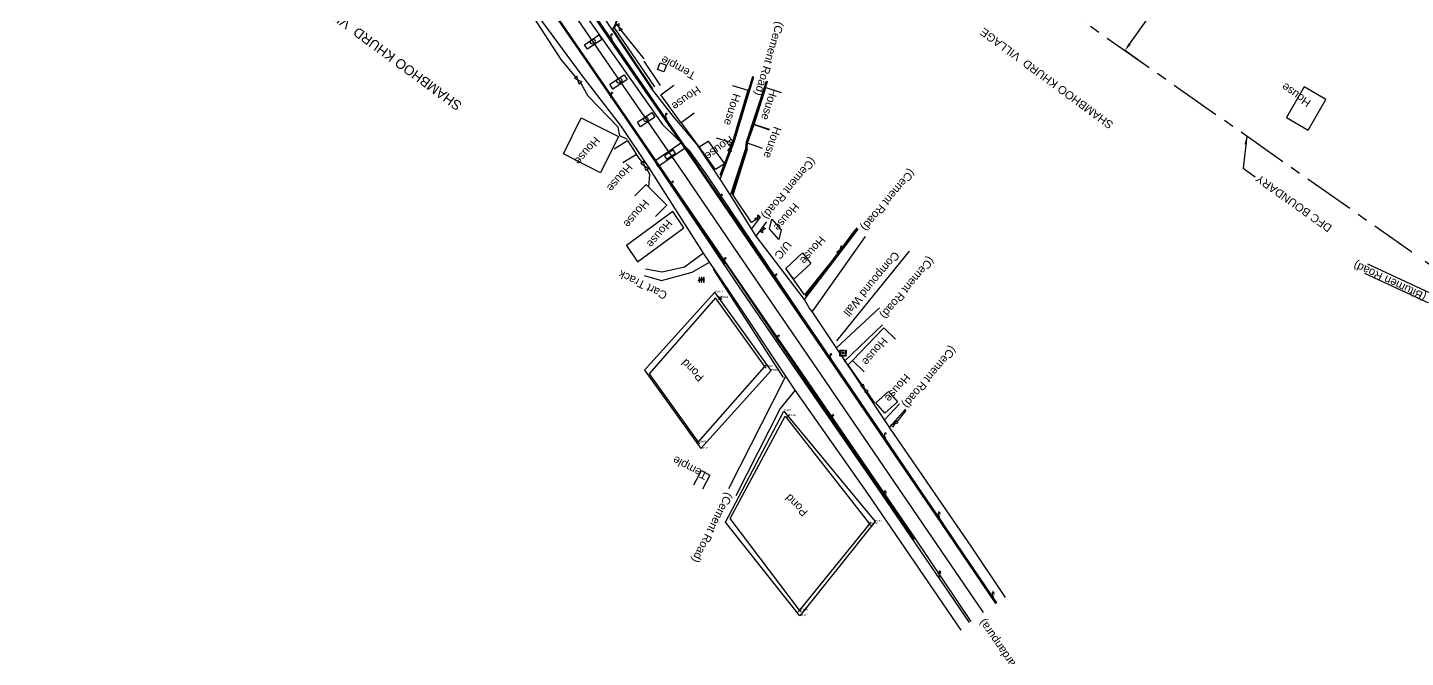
# Model space of a CAD drawing. Header units: metres. Extents: x 646303 to 662875, y 3366650 to 3378730.
# Drawn here: x 661105.9 to 661534.2, y 3367398.9 to 3367594.7 of the extents above; entities that cross this region are included whole.
import ezdxf
from ezdxf.enums import TextEntityAlignment as Align

# ---------------------------------------------------------------- set-up
doc = ezdxf.new("R2010")
doc.units = ezdxf.units.M
doc.header["$MEASUREMENT"] = 0
doc.header["$PDMODE"] = 3
doc.header["$PDSIZE"] = 0.5
doc.linetypes.add('CENTER', pattern=[50.8, 31.75, -6.35, 6.35, -6.35])
doc.linetypes.add('PHANTOM', pattern=[2.5, 1.25, -0.25, 0.25, -0.25, 0.25, -0.25])
doc.layers.add('BOUNDARY DIMENTION', color=10, linetype='Continuous', lineweight=0)
for name, color, linetype in [('BRIDGE_PARAPET', 7, 'Continuous'), ('CART_TRACK', 34, 'Continuous'), ('COMPOUND_WALL', 251, 'Continuous'), ('DFCC Boundary', 6, 'CENTER'), ('DRAIN_BOTTOM', 5, 'Continuous'), ('DRAIN_TOP', 5, 'Continuous'), ('Gate', 251, 'Continuous'), ('GRILL', 251, 'Continuous'), ('LAMP_POST', 7, 'Continuous'), ('Manhole', 251, 'Continuous'), ('PIER_OR_ABUTMENT', 7, 'Continuous'), ('POND_BOTTOM', 5, 'Continuous'), ('POND_TOP', 5, 'Continuous'), ('RELIGIOUS_PLACE', 251, 'Continuous'), ('RESIDENTIAL_BL_PUC', 251, 'Continuous'), ('RESIDENTIAL_BL_SEMI', 251, 'Continuous'), ('SIGN_BOARD', 251, 'Continuous'), ('SUB_ROAD_CENTRE', 34, 'Continuous'), ('SUB_ROAD_EDGE', 34, 'Continuous'), ('TOPO_GATE', 251, 'Continuous'), ('TOPO_TEXT', 251, 'Continuous'), ('TRANSFORMER', 251, 'Continuous'), ('Village Name', 7, 'Continuous')]:
    doc.layers.add(name, color=color, linetype=linetype)
doc.styles.add('ROMANS', font='romans.shx')
doc.styles.get("Standard").update_dxf_attribs({"font": 'arial.ttf'})
doc.styles.add('Vill txt', font='arial.ttf', dxfattribs={"height": 3})
doc.dimstyles.new('DIM', dxfattribs={"dimtxt": 2.5, "dimasz": 2.5, "dimexe": 0.18, "dimexo": 0.0625, "dimgap": 0.09, "dimtad": 0, "dimtih": 1, "dimtoh": 1, "dimdec": 3, "dimzin": 0, "dimdsep": 46, "dimtxsty": 'Standard', "dimcen": 0.09, "dimadec": 0, "dimazin": 0, "dimtfac": 1, "dimtdec": 3, "dimtofl": 0, "dimtmove": 0, "dimatfit": 3, "dimfxl": 1, "dimtolj": 1, "dimtzin": 0, "dimarcsym": 0})
doc.dimstyles.new('ISO-25', dxfattribs={"dimtxt": 2.5, "dimasz": 2.5, "dimexe": 1.25, "dimexo": 0.625, "dimtad": 1, "dimtxsty": 'Standard', "dimcen": 2.5, "dimadec": 0, "dimazin": 0, "dimtfac": 1, "dimtmove": 0, "dimatfit": 3, "dimfxl": 1, "dimarcsym": 0})

# ---------------------------------------------------------------- blocks, each defined once
blk = doc.blocks.new('GT')
at = {"layer": 'Gate'}
for p, q in [((-0.5, -0.5), (-0.5, 0.5)), ((-0.5, 0.5), (0.5, -0.5)), ((0.5, 0.5), (0.5, -0.5))]:
    blk.add_line(p, q, dxfattribs=at)
blk.add_lwpolyline([(0.5, 0.5), (-0.5, -0.5)], dxfattribs=at)
blk = doc.blocks.new('LP')
for points in [[(0, 0), (0, 1.5)], [(0.25, 1.35), (0.44, 1.35)]]:
    blk.add_lwpolyline(points)
for centre, radius, start, end in [((0.07, 0.99), 0.519, 57.6425, 97.3165), ((0.34, 1.33), 0.094, 11.7012, 168.0476)]:
    blk.add_arc(centre, radius, start, end)
at = {"extrusion": (0, 0, -1)}
blk.add_ellipse((0, 0.01), major_axis=(0.308, 0), ratio=0.400495, dxfattribs=at)
blk.add_ellipse((0.35, 1.36), major_axis=(0.0017, 0.0438), ratio=0.461056, start_param=1.74022, end_param=4.575836)
blk = doc.blocks.new('MHS')
at = {"layer": 'Manhole', "linetype": 'PHANTOM'}
for points in [[(-0.92, 0.95), (0.96, 0.95), (0.96, -0.87), (-0.92, -0.87)], [(-0.72, 0.75), (0.76, 0.75), (0.76, -0.67), (-0.72, -0.67)]]:
    blk.add_lwpolyline(points, close=True, dxfattribs=at)
at = {"layer": 'Manhole', "linetype": 'PHANTOM', "style": 'ROMANS', "width": 0.9}
blk.add_text('MH', height=0.55, dxfattribs=at).set_placement((0.03, -0.22), align=Align.CENTER)
blk = doc.blocks.new('TRF')
blk.add_hatch(color=256).paths.add_polyline_path([(0.22, -0.04), (0.38, 0.42), (-0.98, -0.29), (0.02, 0.04), (-0.18, -0.39), (0.98, 0.09)])
for p, q in [((-0.69, 0.72), (-0.69, -0.72)), ((-0.52, 0.72), (-0.69, 0.72)), ((-0.52, -0.72), (-0.52, 0.72)), ((0, 0.72), (0, -0.72)), ((0.17, 0.72), (0, 0.72)), ((0.17, -0.72), (0.17, 0.72)), ((0.7, 0.72), (0.7, -0.72)), ((0.87, 0.72), (0.7, 0.72)), ((0.87, -0.72), (0.87, 0.72)), ((-0.69, -0.72), (-0.52, -0.72)), ((0, -0.72), (0.17, -0.72)), ((0.7, -0.72), (0.87, -0.72))]:
    blk.add_line(p, q)
blk.add_lwpolyline([(0.22, -0.04), (0.38, 0.42), (-0.98, -0.29), (0.02, 0.04), (-0.18, -0.39), (0.98, 0.09)], close=True)
blk = doc.blocks.new('TSB')
at = {"const_width": 0.132}
blk.add_lwpolyline([(-0.51, 0.84), (0.54, 0.84), (0, 1.85)], close=True, dxfattribs=at)
at = {"const_width": 0.142}
blk.add_lwpolyline([(0, 0.84), (0, 0)], dxfattribs=at)
blk = doc.blocks.new('*D1461')
at = {"layer": 'BOUNDARY DIMENTION', "color": 0, "lineweight": -2, "transparency": 16777216}
for p, q in [((662244.85, 3367095.44), (662244.16, 3367095.87)), ((662242.98, 3367093.66), (662239.54, 3367088.19)), ((662233.82, 3367079.1), (662238.08, 3367085.88)), ((662233.03, 3367076.64), (662232.33, 3367077.07))]:
    blk.add_line(p, q, dxfattribs=at)
at = {"layer": 'BOUNDARY DIMENTION', "color": 0, "transparency": 16777216}
for points in [[(662242.62, 3367093.88), (662243.33, 3367093.44), (662244.31, 3367095.78)], [(662233.46, 3367079.32), (662234.17, 3367078.87), (662232.49, 3367076.98)]]:
    blk.add_solid(points, dxfattribs=at)
at = {"layer": 'Defpoints', "color": 0, "linetype": 'Continuous', "ltscale": 0.5, "transparency": 16777216}
for p in [(647418.1, 3377902.15), (647420.31, 3377900.52), (647398.68, 3377871.33)]:
    blk.add_point(p, dxfattribs=at)
at = {"layer": 'Defpoints', "color": 0, "transparency": 16777216}
for p in [(662244.31, 3367095.78), (662244.9, 3367095.41), (662233.08, 3367076.61)]:
    blk.add_point(p, dxfattribs=at)
at = {"layer": 'DFCC Boundary', "color": 0, "linetype": 'Continuous', "lineweight": -2, "ltscale": 0.5, "transparency": 16777216}
for p, q in [((647416.61, 3377900.14), (647413.17, 3377895.5)), ((647420.26, 3377900.55), (647417.96, 3377902.26)), ((647397.96, 3377874.97), (647411.54, 3377893.3)), ((647398.63, 3377871.36), (647396.32, 3377873.07))]:
    blk.add_line(p, q, dxfattribs=at)
at = {"layer": 'DFCC Boundary', "color": 0, "linetype": 'Continuous', "ltscale": 0.5, "transparency": 16777216}
for points in [[(647416.28, 3377900.39), (647416.95, 3377899.9), (647418.1, 3377902.15)], [(647397.62, 3377875.22), (647398.29, 3377874.72), (647396.47, 3377872.96)]]:
    blk.add_solid(points, dxfattribs=at)
at = {"layer": 'BOUNDARY DIMENTION', "color": 0, "transparency": 16777216, "insert": (662238.81, 3367087.03), "char_height": 2.5, "attachment_point": 5, "rotation": 145}
blk.add_mtext('\\A1;22.208 m', dxfattribs=at)
at = {"layer": 'DFCC Boundary', "color": 0, "linetype": 'Continuous', "ltscale": 0.5, "transparency": 16777216, "insert": (647412.36, 3377894.4), "char_height": 2.5, "attachment_point": 5, "rotation": 145}
blk.add_mtext('\\A1;36.332 m', dxfattribs=at)
blk = doc.blocks.new('*D1462')
at = {"layer": 'BOUNDARY DIMENTION', "color": 0, "lineweight": -2, "transparency": 16777216}
for p, q in [((662549.11, 3366886.35), (662541.43, 3366875.79)), ((662551.8, 3366887.49), (662550.44, 3366888.48)), ((662534.84, 3366866.73), (662539.82, 3366873.58)), ((662534.58, 3366863.83), (662533.22, 3366864.82))]:
    blk.add_line(p, q, dxfattribs=at)
at = {"layer": 'BOUNDARY DIMENTION', "color": 0, "transparency": 16777216}
for points in [[(662548.78, 3366886.6), (662549.45, 3366886.11), (662550.58, 3366888.38)], [(662534.5, 3366866.98), (662535.18, 3366866.49), (662533.37, 3366864.71)]]:
    blk.add_solid(points, dxfattribs=at)
at = {"layer": 'Defpoints', "color": 0, "linetype": 'Continuous', "ltscale": 0.5, "transparency": 16777216}
for p in [(647247.45, 3378028.49), (647249.19, 3378027.21), (647225.93, 3377999.21)]:
    blk.add_point(p, dxfattribs=at)
at = {"layer": 'Defpoints', "color": 0, "transparency": 16777216}
for p in [(662551.85, 3366887.45), (662533.37, 3366864.71), (662534.63, 3366863.79)]:
    blk.add_point(p, dxfattribs=at)
at = {"layer": 'DFCC Boundary', "color": 0, "linetype": 'Continuous', "lineweight": -2, "ltscale": 0.5, "transparency": 16777216}
for p, q in [((647247.5, 3378028.45), (647249.34, 3378027.1)), ((647247.71, 3378025.19), (647242.02, 3378017.45)), ((647229.16, 3377999.94), (647240.4, 3378015.24)), ((647225.98, 3377999.17), (647227.82, 3377997.82))]:
    blk.add_line(p, q, dxfattribs=at)
at = {"layer": 'DFCC Boundary', "color": 0, "linetype": 'Continuous', "ltscale": 0.5, "transparency": 16777216}
for points in [[(647247.37, 3378025.44), (647248.05, 3378024.94), (647249.19, 3378027.21)], [(647228.82, 3378000.19), (647229.49, 3377999.7), (647227.68, 3377997.93)]]:
    blk.add_solid(points, dxfattribs=at)
at = {"layer": 'BOUNDARY DIMENTION', "color": 0, "transparency": 16777216, "insert": (662540.62, 3366874.68), "char_height": 2.5, "attachment_point": 5, "rotation": 145}
blk.add_mtext('\\A1;29.264 m', dxfattribs=at)
at = {"layer": 'DFCC Boundary', "color": 0, "linetype": 'Continuous', "ltscale": 0.5, "transparency": 16777216, "insert": (647241.21, 3378016.35), "char_height": 2.5, "attachment_point": 5, "rotation": 145}
blk.add_mtext('\\A1;36.332 m', dxfattribs=at)
blk = doc.blocks.new('*D1463')
at = {"layer": 'BOUNDARY DIMENTION', "color": 0, "lineweight": -2, "transparency": 16777216}
for p, q in [((662172.2, 3367138.17), (662169.01, 3367133.1)), ((662172.51, 3367140.93), (662173.68, 3367140.19)), ((662164.89, 3367126.55), (662167.55, 3367130.78)), ((662162.55, 3367125.07), (662163.71, 3367124.34))]:
    blk.add_line(p, q, dxfattribs=at)
at = {"layer": 'BOUNDARY DIMENTION', "color": 0, "transparency": 16777216}
for points in [[(662171.85, 3367138.39), (662172.55, 3367137.95), (662173.53, 3367140.29)], [(662164.54, 3367126.77), (662165.24, 3367126.33), (662163.56, 3367124.44)]]:
    blk.add_solid(points, dxfattribs=at)
at = {"layer": 'Defpoints', "color": 0, "linetype": 'Continuous', "ltscale": 0.5, "transparency": 16777216}
for p in [(647211.24, 3378055.28), (647211.52, 3378055.08), (647189.88, 3378025.9)]:
    blk.add_point(p, dxfattribs=at)
at = {"layer": 'Defpoints', "color": 0, "transparency": 16777216}
for p in [(662172.46, 3367140.96), (662173.53, 3367140.29), (662162.49, 3367125.11)]:
    blk.add_point(p, dxfattribs=at)
at = {"layer": 'DFCC Boundary', "color": 0, "linetype": 'Continuous', "lineweight": -2, "ltscale": 0.5, "transparency": 16777216}
for p, q in [((647209.75, 3378053.28), (647208.18, 3378051.16)), ((647211.47, 3378055.12), (647211.1, 3378055.39)), ((647191.09, 3378028.11), (647206.55, 3378048.96)), ((647189.83, 3378025.93), (647189.46, 3378026.21))]:
    blk.add_line(p, q, dxfattribs=at)
at = {"layer": 'DFCC Boundary', "color": 0, "linetype": 'Continuous', "ltscale": 0.5, "transparency": 16777216}
for points in [[(647209.42, 3378053.52), (647210.09, 3378053.03), (647211.24, 3378055.28)], [(647190.76, 3378028.36), (647191.43, 3378027.86), (647189.6, 3378026.1)]]:
    blk.add_solid(points, dxfattribs=at)
at = {"layer": 'BOUNDARY DIMENTION', "color": 0, "transparency": 16777216, "insert": (662168.28, 3367131.94), "char_height": 2.5, "attachment_point": 5, "rotation": 145}
blk.add_mtext('\\A1;18.726 m', dxfattribs=at)
at = {"layer": 'DFCC Boundary', "color": 0, "linetype": 'Continuous', "ltscale": 0.5, "transparency": 16777216, "insert": (647207.37, 3378050.06), "char_height": 2.5, "attachment_point": 5, "rotation": 145}
blk.add_mtext('\\A1;36.332 m', dxfattribs=at)
blk = doc.blocks.new('*D1511')
at = {"layer": 'BOUNDARY DIMENTION', "color": 0, "lineweight": -2, "transparency": 16777216}
for p, q in [((661476.74, 3367617.12), (661470.76, 3367621.36)), ((661469.46, 3367619.22), (661460.59, 3367606.71)), ((661448.41, 3367589.56), (661459.01, 3367604.48)), ((661452.8, 3367583.38), (661446.82, 3367587.62))]:
    blk.add_line(p, q, dxfattribs=at)
at = {"layer": 'BOUNDARY DIMENTION', "color": 0, "transparency": 16777216}
for points in [[(661469.12, 3367619.46), (661469.8, 3367618.98), (661470.91, 3367621.26)], [(661448.08, 3367589.8), (661448.75, 3367589.32), (661446.97, 3367587.52)]]:
    blk.add_solid(points, dxfattribs=at)
at = {"layer": 'Defpoints', "color": 0, "transparency": 16777216}
for p in [(661470.91, 3367621.26), (661476.79, 3367617.08), (661452.85, 3367583.35)]:
    blk.add_point(p, dxfattribs=at)
at = {"layer": 'BOUNDARY DIMENTION', "color": 0, "transparency": 16777216, "insert": (661459.8, 3367605.59), "char_height": 2.5, "attachment_point": 5, "rotation": 145}
blk.add_mtext('\\A1;41.371 m', dxfattribs=at)

msp = doc.modelspace()

# ---------------------------------------------------------------- linework, layer by layer
at = {"layer": 'BRIDGE_PARAPET', "linetype": 'Continuous'}
for points in [[(661339.861, 3367860.564, 281.34), (661324.108, 3367837.765, 281.858), (661303.929, 3367808.824, 281.91), (661296.109, 3367797.41, 281.935), (661266.985, 3367755.747, 281.951), (661255.8565, 3367738.9405, 281.547), (661248.7465, 3367726.8715, 281.093), (661243.8168, 3367716.608, 280.685), (661240.1338, 3367704.873, 280.21), (661237.9108, 3367690.825, 279.62), (661238.2068, 3367680.176, 279.257), (661239.0428, 3367675.175, 279.122), (661241.6438, 3367666.026, 278.836), (661247.2762, 3367652.4159, 278.4116), (661252.1499, 3367643.2257, 278.0291), (661262.7949, 3367626.5368, 277.364), (661314.433, 3367551.392, 274.247), (661330.948, 3367527.324, 273.413), (661356.6081, 3367489.5921, 271.993), (661390.365, 3367440.158, 270.289), (661406.95, 3367415.797, 269.378), (661407.0561, 3367415.8794, 269.392)], [(661407.0561, 3367415.8794, 269.392), (661390.548, 3367440.318, 270.275), (661356.754, 3367489.706, 271.996), (661331.0691, 3367527.4522, 273.416), (661314.5541, 3367551.5202, 274.25), (661262.916, 3367626.665, 277.367), (661252.297, 3367643.307, 278.03), (661247.425, 3367652.48, 278.412), (661241.79, 3367666.069, 278.836), (661239.189, 3367675.218, 279.122), (661238.353, 3367680.219, 279.257), (661238.057, 3367690.868, 279.62), (661240.28, 3367704.916, 280.21), (661243.963, 3367716.651, 280.685), (661248.874, 3367726.78, 281.09), (661255.984, 3367738.849, 281.544), (661267.158, 3367755.549, 281.779), (661296.416, 3367797.228, 281.935), (661304.188, 3367808.671, 281.872), (661324.349, 3367837.714, 281.75), (661340.164, 3367860.44, 281.346)], [(661254.542, 3367621.073, 277.414), (661285.184, 3367576.397, 275.581), (661306.197, 3367545.639, 274.315), (661322.612, 3367521.786, 273.446), (661348.434, 3367483.653, 272.062), (661381.363, 3367435.704, 270.364), (661381.546, 3367435.864, 270.35), (661348.628, 3367483.818, 272.065), (661322.7331, 3367521.9142, 273.449), (661306.3181, 3367545.7672, 274.318), (661285.3051, 3367576.5252, 275.584), (661254.6631, 3367621.2012, 277.417)]]:
    msp.add_polyline3d(points, dxfattribs=at)
at = {"layer": 'CART_TRACK', "linetype": 'Continuous'}
for points in [[(661315.956, 3367524.543, 267.662), (661310.055, 3367520.264, 267.498), (661303.113, 3367518.658, 267.16), (661297.947, 3367519.606, 267.105)], [(661297.56, 3367517.583, 266.988), (661302.999, 3367516.106, 267.044), (661312.498, 3367518.621, 267.475), (661317.891, 3367521.766, 267.658)]]:
    msp.add_polyline3d(points, dxfattribs=at)
at = {"layer": 'COMPOUND_WALL', "linetype": 'Continuous'}
for points in [[(661276.29, 3367579.226, 268.051), (661271.793, 3367584.723, 267.817), (661258.013, 3367606.107, 268.397), (661252.582, 3367613.339, 268.072)], [(661290.323, 3367593.885, 269.32), (661297.497, 3367584.984, 269.393)], [(661297.417, 3367584.258, 269.386), (661302.55, 3367576.708, 269.103)], [(661292.406, 3367559.91, 267.947), (661289.998, 3367561.004, 268.008), (661289.464, 3367563.717, 268.3), (661280.159, 3367573.329, 268.846), (661278.088, 3367577.114, 267.996), (661277.791, 3367577.463, 268.077)], [(661314.641, 3367557.626, 269.338), (661309.137, 3367565.026, 269.144)], [(661324.852, 3367558.903, 269.261), (661324.532, 3367558.489, 268.701)], [(661332.397, 3367535.051, 267.771), (661330.951, 3367534.076, 269.247), (661325.188, 3367542.63, 269.426), (661325.794, 3367544.649, 269.387), (661329.666, 3367556.942, 269.035)], [(661296.923, 3367552.856, 269.23), (661295.204, 3367555.275, 269.484)], [(661322.497, 3367552.371, 268.883), (661324.068, 3367556.316, 268.673)], [(661298.992, 3367545.092, 269.206), (661299.335, 3367548.972, 269.323), (661298.492, 3367550.519, 269.25)], [(661362.978, 3367531.642, 269.281), (661359.237, 3367526.551, 269.171)], [(661357.808, 3367524.566, 269.196), (661347.405, 3367511.612, 269.188), (661341.588, 3367519.768, 269.397)], [(661379.889, 3367525.208, 268.696), (661357.353, 3367497.336, 268.606)], [(661340.819, 3367485.983, 267.836), (661319.1347, 3367519.5491, 267.816)], [(661365.356, 3367483.605, 269.201), (661360.998, 3367489.884, 269.263), (661362.316, 3367491.21, 269.687)], [(661369.283, 3367477.922, 269.162), (661366.826, 3367481.46, 269.192)], [(661376.119, 3367472.105, 267.714), (661379.028, 3367475.647, 267.362)]]:
    msp.add_polyline3d(points, dxfattribs=at)
at = {"layer": 'DFCC Boundary', "ltscale": 0.5, "flags": 128}
msp.add_lwpolyline([(662565.6431, 3366842.0459), (662548.217, 3366854.2838), (662532.9064, 3366864.9999), (662517.5595, 3366875.7415), (662503.9915, 3366885.2805), (662490.4749, 3366894.7833), (662474.3945, 3366906.0736), (662458.24, 3366917.4159), (662441.4584, 3366929.1606), (662424.5366, 3366941.0035), (662407.7649, 3366952.7786), (662401.9048, 3366956.8928), (662320.9687, 3367015.5234), (662173.0911, 3367118.297), (662018.0169, 3367217.942), (662022.9408, 3367225.2355), (661945.6773, 3367280.5926), (661744.5178, 3367412.7853), (661728.4159, 3367389.8783), (661409.5023, 3367613.7762), (661431.3001, 3367645.1669), (661427.7408, 3367647.6718), (661418.8583, 3367653.9104), (661409.9095, 3367660.1956), (661395.2505, 3367670.5394), (661384.8196, 3367677.9127), (661375.1078, 3367684.7268), (661367.5374, 3367690.0517), (661358.0886, 3367696.6907), (661348.6239, 3367703.3322), (661344.5162, 3367706.2202), (661344.9668, 3367706.8618), (661335.3627, 3367713.6144), (661327.3851, 3367719.2077), (661318.2791, 3367725.5812), (661309.8813, 3367731.4842), (661284.4315, 3367749.4044), (661267.3402, 3367761.4491), (661243.4783, 3367778.4888), (661216.7453, 3367741.0546), (661213.241, 3367743.5572), (661195.5836, 3367756.6071), (661177.9702, 3367769.626), (661156.4467, 3367785.8356), (661148.0607, 3367792.1995), (661133.6905, 3367803.0041), (661119.5191, 3367813.6733), (661105.6946, 3367823.9215), (661093.9054, 3367832.6241), (661077.5228, 3367844.5054), (661061.2799, 3367856.285), (661045.32, 3367867.5775), (661029.0726, 3367879.0734), (661013.2584, 3367890.1762), (660997.2782, 3367901.3956), (660980.9788, 3367912.8451), (660964.6327, 3367924.3276), (660947.3461, 3367936.4864), (660930.1333, 3367948.5934), (660912.5707, 3367960.9093), (660894.9306, 3367973.2796), (660877.6422, 3367985.4277), (660860.2634, 3367997.6393), (660842.9781, 3368009.8166), (660825.4983, 3368022.131), (660811.339, 3368032.2028), (660797.4119, 3368042.1094), (660782.5128, 3368052.5993), (660767.4808, 3368063.1827), (660751.0012, 3368074.7254), (660734.3125, 3368086.4147), (660719.3275, 3368096.9585), (660704.3795, 3368107.4761), (660688.7093, 3368118.477), (660672.9397, 3368129.5475), (660655.797, 3368141.5941), (660638.5652, 3368153.7032), (660622.8618, 3368164.7374), (660607.1396, 3368175.7847), (660591.9852, 3368186.3839), (660576.7315, 3368197.0526), (660560.3095, 3368208.6108), (660544.116, 3368220.0082), (660528.3397, 3368231.0748), (660512.5414, 3368242.1568), (660497.4509, 3368252.7533), (660482.4222, 3368263.3065), (660466.968, 3368274.1704), (660451.6169, 3368284.9618), (660435.5277, 3368296.2674), (660419.4587, 3368307.5588), (660403.2343, 3368318.9753), (660387.0692, 3368330.3501), (660371.9016, 3368340.9863), (660362.0092, 3368347.9233), (660341.7308, 3368362.192), (660326.8725, 3368372.6492), (660312.0627, 3368383.0453), (660297.0115, 3368393.6109), (660281.2321, 3368404.7091), (660265.4328, 3368415.8212), (660253.8818, 3368423.9326), (660242.0763, 3368432.2231), (660226.6332, 3368443.1155), (660211.0272, 3368454.1226), (660195.2302, 3368465.2236), (660179.3654, 3368476.3723), (660162.5154, 3368488.1794), (660145.4635, 3368500.1281), (660129.3603, 3368511.4565), (660113.1961, 3368522.8278), (660097.2382, 3368534.0507), (660081.2523, 3368545.2932), (660064.458, 3368557.1251), (660047.7677, 3368568.8837), (660032.4691, 3368579.6352), (660017.2758, 3368590.3126), (660000.1632, 3368602.3052), (659983.0731, 3368614.282), (659967.2319, 3368625.4031), (659951.3427, 3368636.5582), (659932.0647, 3368650.1756), (659913.1258, 3368663.5536), (659898.2493, 3368674.0163), (659881.7667, 3368685.6055), (659866.0047, 3368696.7435), (659850.3373, 3368707.8146), (659834.6333, 3368718.8575), (659818.6461, 3368730.0995), (659804.3398, 3368740.181), (659789.9481, 3368750.3227), (659772.9194, 3368762.3136), (659755.8766, 3368774.3145), (659741.0752, 3368784.7603), (659726.3396, 3368795.1596), (659712.011, 3368805.2432), (659697.6029, 3368815.3827), (659684.3535, 3368824.7302), (659671.1528, 3368834.0432), (659654.2885, 3368845.8933), (659636.8714, 3368858.1319), (659622.1467, 3368868.7872), (659608.2832, 3368878.8192), (659592.7424, 3368889.7844), (659576.9096, 3368900.9551), (659562.5868, 3368911.0537), (659553.5917, 3368917.3959), (659534.7433, 3368930.6917), (659521.2685, 3368940.2021), (659508.0292, 3368949.5538), (659494.8098, 3368958.8914), (659481.3273, 3368968.4018), (659467.9498, 3368977.8382), (659454.4923, 3368987.2582), (659440.7837, 3368996.854), (659425.5597, 3369007.614), (659410.0492, 3369018.5753), (659397.5675, 3369027.3641), (659384.5623, 3369036.5214), (659370.5054, 3369046.4276), (659356.4132, 3369056.3585), (659342.3201, 3369066.3092), (659331.8447, 3369073.7055), (659314.7098, 3369085.825), (659301.2296, 3369095.3614), (659287.1805, 3369105.2924), (659273.0852, 3369115.2561), (659259.8762, 3369124.5882), (659246.575, 3369133.9855), (659233.3676, 3369143.319), (659220.1207, 3369152.6803), (659206.3404, 3369162.3938), (659192.4106, 3369172.2127), (659178.3672, 3369182.1367), (659164.3785, 3369192.022), (659162.9385, 3369193.0388), (659183.6795, 3369222.4635), (659172.119, 3369230.6258), (659159.1298, 3369239.7969), (659148.6068, 3369247.2055), (659138.0069, 3369254.6684), (659119.1994, 3369267.9214), (659100.365, 3369281.1933), (659085.533, 3369291.6533), (659070.676, 3369302.1309), (659061.4534, 3369308.6334), (659052.1019, 3369315.2268), (659038.8969, 3369324.5617), (659025.7603, 3369333.8483), (659012.2746, 3369343.3047), (659000.2935, 3369351.7058), (658985.7542, 3369361.9126), (658972.701, 3369371.0824), (658959.9309, 3369380.1093), (658947.2513, 3369389.0721), (658932.3759, 3369399.5827), (658921.8345, 3369407.031), (658905.9406, 3369418.2511), (658894.3687, 3369426.4196), (658881.1048, 3369435.7663), (658867.8714, 3369445.0915), (658853.3089, 3369455.3761), (658838.9326, 3369465.5292), (658823.5657, 3369476.1988), (658807.8953, 3369487.0791), (658792.9935, 3369497.6726), (658789.1301, 3369500.4191), (658764.5252, 3369517.7675), (658750.6615, 3369527.5465), (658735.8772, 3369537.9899), (658721.0329, 3369548.4756), (658706.8044, 3369558.4963), (658692.4812, 3369568.5836), (658679.0099, 3369578.0951), (658665.5152, 3369587.6232), (658651.2818, 3369597.6569), (658636.9905, 3369607.7316), (658622.1701, 3369618.1873), (658607.4224, 3369628.5918), (658593.6263, 3369638.3112), (658579.8399, 3369648.0238), (658566.1309, 3369657.6871), (658552.3621, 3369667.3926), (658537.8692, 3369677.626), (658523.3279, 3369687.8934), (658509.6438, 3369697.5459), (658495.8531, 3369707.2734), (658481.9269, 3369717.1048), (658467.9459, 3369726.9748), (658454.4251, 3369736.5125), (658440.9599, 3369746.011), (658427.1565, 3369755.7285), (658413.3787, 3369765.428), (658398.646, 3369775.8103), (658383.9067, 3369786.1972), (658371.4552, 3369794.9743), (658359.0483, 3369803.72), (658345.546, 3369813.2195), (658332.0048, 3369822.7464), (658318.5168, 3369832.2514), (658305.0219, 3369841.7615), (658291.2617, 3369851.4373), (658277.4987, 3369861.115), (658264.1625, 3369870.4871), (658250.7424, 3369879.918), (658237.5823, 3369889.1736), (658224.3865, 3369898.4543), (658209.4318, 3369909.0033), (658194.5636, 3369919.4914), (658180.151, 3369929.6325), (658165.7287, 3369939.7804), (658156.9292, 3369945.9856), (658133.9487, 3369962.1448), (658109.9616, 3369979.0407), (658086.1386, 3369995.8212), (658069.4823, 3370007.553), (658052.6981, 3370019.3752), (658033.9581, 3370032.6043), (658015.0826, 3370045.9289), (657994.939, 3370060.1316), (657974.6985, 3370074.4026), (657960.2252, 3370084.5842), (657945.643, 3370094.8424), (657928.629, 3370106.7917), (657911.5911, 3370118.7415), (657890.9691, 3370133.2895), (657870.7134, 3370147.5792), (657850.3966, 3370161.8284), (657830.1146, 3370176.0529), (657812.1714, 3370188.7253), (657794.2418, 3370201.388), (657775.9501, 3370214.2546), (657757.6685, 3370227.1142), (657736.4935, 3370242.019), (657715.8063, 3370256.5806), (657697.09, 3370269.7238), (657676.8418, 3370283.9453), (657670.0518, 3370288.7482), (657661.5164, 3370294.7857), (657642.367, 3370308.2307), (657623.1765, 3370321.7045), (657605.0199, 3370334.4839), (657586.8248, 3370347.2905), (657568.2781, 3370360.3555), (657549.69, 3370373.4497), (657534.1551, 3370384.3835), (657518.595, 3370395.335), (657503.5822, 3370405.9238), (657488.6113, 3370416.483), (657477.4694, 3370424.3177), (657456.7199, 3370394.899), (657452.1854, 3370398.0875), (657436.4649, 3370409.1418), (657420.2829, 3370420.542), (657404.1975, 3370431.8742), (657387.5582, 3370443.5761), (657370.8643, 3370455.3165), (657356.3586, 3370465.5498), (657342.0257, 3370475.6612), (657334.1018, 3370481.2282), (657342.1648, 3370492.6732), (657327.3432, 3370503.0861), (657304.5869, 3370519.0736), (657286.4992, 3370531.7939), (657268.5013, 3370544.451), (657251.4778, 3370556.4153), (657234.5183, 3370568.3346), (657219.7856, 3370578.7204), (657205.1604, 3370589.0304), (657189.9505, 3370599.7163), (657174.7446, 3370610.3994), (657157.229, 3370622.7139), (657139.8436, 3370634.9368), (657122.2775, 3370647.282), (657104.8724, 3370659.514), (657088.6726, 3370670.9041), (657072.3463, 3370682.3832), (657052.4463, 3370696.3561), (657032.2468, 3370710.5392), (657017.2111, 3370721.1335), (657002.3465, 3370731.6074), (656985.5169, 3370743.3847), (656968.6279, 3370755.2036), (656952.6202, 3370766.4469), (656936.5129, 3370777.7603), (656917.7376, 3370790.961), (656898.7021, 3370804.3447), (656880.5471, 3370817.1216), (656862.3859, 3370829.9029), (656845.3825, 3370841.8619), (656828.6857, 3370853.6052), (656810.2968, 3370866.5434), (656792.0928, 3370879.3517), (656770.106, 3370894.8035), (656748.097, 3370910.271), (656728.4902, 3370924.0664), (656709.0221, 3370937.7643), (656692.8289, 3370949.1481), (656676.4723, 3370960.6469), (656657.4402, 3370974.0598), (656638.281, 3370987.5622), (656621.3401, 3370999.4861), (656604.5392, 3371011.3113), (656585.7485, 3371024.5046), (656566.9099, 3371037.7317), (656537.298, 3371058.585), (656532.701, 3371052.0376), (656368.7794, 3371159.4659), (656280.7288, 3371198.5806), (656189.7218, 3371230.5142), (656096.9021, 3371265.9123), (656004.8733, 3371310.8246), (655917.3616, 3371369.3401), (655838.0052, 3371438.656), (655768.8371, 3371518.5854), (655712.6719, 3371608.6179), (655647.9895, 3371736.3311)], dxfattribs=at)
at = {"layer": 'DRAIN_BOTTOM', "linetype": 'Continuous'}
for points in [[(661331.3545, 3367579.4968, 267.348), (661324.8932, 3367558.2665, 267.315), (661321.2243, 3367548.8185, 267.338)], [(661321.4129, 3367548.6984, 267.299), (661324.955, 3367558.208, 267.335), (661331.4717, 3367579.4125, 267.413)], [(661335.811, 3367577.991, 267.451), (661329.573, 3367559.117, 267.333), (661329.329, 3367557.059, 267.366), (661324.791, 3367543.098, 267.327)], [(661325.075, 3367542.919, 267.277), (661329.571, 3367557.011, 267.344), (661329.653, 3367559.084, 267.359), (661335.8725, 3367577.9653, 267.43)], [(661347.749, 3367511.187, 267.911), (661363.726, 3367532.426, 268.296)], [(661363.791, 3367532.363, 268.295), (661347.818, 3367511.076, 267.899)]]:
    msp.add_polyline3d(points, dxfattribs=at)
at = {"layer": 'DRAIN_TOP', "linetype": 'Continuous'}
for points in [[(661293.884, 3367611.206, 267.705), (661288.45, 3367595.464, 267.897), (661288.095, 3367594.857, 267.892), (661287.6783, 3367594.1913, 267.968), (661300.113, 3367575.671, 267.845)], [(661300.886, 3367576.21, 267.842), (661288.315, 3367594.589, 267.91), (661288.656, 3367595.295, 267.91), (661294.157, 3367611.147, 267.742)], [(661321.151, 3367548.919, 267.511), (661324.808, 3367558.274, 267.702), (661331.286, 3367579.49, 267.685)], [(661331.481, 3367579.36, 267.725), (661325.019, 3367558.1, 267.752), (661321.4769, 3367548.5335, 267.778)], [(661335.753, 3367578.007, 267.683), (661329.527, 3367559.181, 267.711), (661329.298, 3367557.091, 267.777), (661324.728, 3367543.032, 267.783)], [(661325.154, 3367542.814, 267.688), (661329.614, 3367557.063, 267.706), (661329.704, 3367559.107, 267.651), (661335.913, 3367577.967, 267.654)], [(661363.701, 3367532.436, 268.357), (661347.755, 3367511.222, 267.944)], [(661347.859, 3367511.062, 267.992), (661363.817, 3367532.351, 268.372)]]:
    msp.add_polyline3d(points, dxfattribs=at)
at = {"layer": 'GRILL', "linetype": 'Continuous'}
for points in [[(661390.678, 3367440.293, 270.276), (661356.804, 3367489.773, 271.998), (661331.052, 3367527.333, 273.398), (661314.459, 3367551.433, 274.241), (661293.673, 3367581.894, 275.485), (661262.978, 3367626.706, 277.368), (661252.396, 3367643.333, 278.03), (661247.471, 3367652.56, 278.411), (661241.864, 3367666.119, 278.846), (661239.297, 3367675.24, 279.124), (661238.467, 3367680.277, 279.259), (661238.146, 3367690.853, 279.618), (661240.357, 3367704.906, 280.208), (661244.064, 3367716.582, 280.687), (661248.986, 3367726.731, 281.097), (661256.072, 3367738.774, 281.531), (661266.889, 3367755.466, 281.789), (661285.165, 3367778.523, 282.081), (661290.898, 3367786.849, 282.107)], [(661322.617, 3367521.577, 273.404), (661306.14, 3367545.591, 274.324), (661285.092, 3367576.314, 275.578), (661254.478, 3367621.021, 277.413), (661243.82, 3367637.288, 278.11), (661238.382, 3367647.062, 278.55), (661231.733, 3367662.54, 279.181), (661228.56, 3367673.422, 279.57)]]:
    msp.add_polyline3d(points, dxfattribs=at)
at = {"layer": 'PIER_OR_ABUTMENT', "linetype": 'Continuous'}
for points in [[(661278.975, 3367589.35, 273.809), (661283.469, 3367592.4, 273.819), (661284.412, 3367590.998, 273.816), (661279.918, 3367587.948, 273.816)], [(661286.867, 3367577.04, 273.937), (661291.364, 3367580.007, 273.912), (661292.309, 3367578.542, 273.915), (661287.8119, 3367575.575, 273.915)], [(661295.452, 3367565.297, 272.85), (661299.949, 3367568.264, 272.825), (661300.894, 3367566.799, 272.828), (661296.3969, 3367563.832, 272.828)], [(661309.263, 3367558.95, 272.582), (661300.839, 3367553.12, 272.61), (661301.858, 3367551.507, 273.054), (661310.282, 3367557.337, 273.054)], [(661307.3157, 3367555.6322, 267.898), (661306.627, 3367556.665, 267.881), (661303.862, 3367554.792, 268.035), (661304.5508, 3367553.7591, 268.035)]]:
    msp.add_polyline3d(points, close=True, dxfattribs=at)
for centre, radius in [((661281.613, 3367590.291, 271.908), 0.7655), ((661289.841, 3367578.1885, 268.506), 0.8179), ((661298.079, 3367566.15, 267.912), 0.6874)]:
    msp.add_circle(centre, radius, dxfattribs=at)
at = {"layer": 'POND_BOTTOM', "linetype": 'Continuous'}
for points in [[(661314.396, 3367465.818, 265.68), (661335.02, 3367489.329, 266.905), (661319.7391, 3367510.648, 266.533), (661299.0993, 3367487.119, 266.533)], [(661341.3579, 3367473.9161, 266.825), (661367.59, 3367440.44, 268.166), (661345.891, 3367413.581, 265.07), (661324.3396, 3367442.0749, 265.07)]]:
    msp.add_polyline3d(points, close=True, dxfattribs=at)
at = {"layer": 'POND_BOTTOM'}
for p in [(661321.212, 3367510.648, 266.533), (661335.02, 3367489.329, 266.905), (661342.279, 3367473.944, 266.825), (661314.396, 3367465.818, 265.68), (661367.59, 3367440.44, 268.166), (661345.891, 3367413.581, 265.07)]:
    msp.add_point(p, dxfattribs=at)
at = {"layer": 'POND_TOP', "linetype": 'Continuous'}
for points in [[(661315.164, 3367463.83, 266.286), (661337.069, 3367488.079, 267.229), (661319.547, 3367512.447, 267.148), (661297.6329, 3367488.1879, 267.148)], [(661340.92, 3367475.521, 267.323), (661369.367, 3367441.171, 268.03), (661345.922, 3367411.82, 265.812), (661322.8098, 3367441.0028, 265.812)]]:
    msp.add_polyline3d(points, close=True, dxfattribs=at)
at = {"layer": 'RELIGIOUS_PLACE', "linetype": 'Continuous'}
msp.add_polyline3d([(661301.692, 3367581.652, 269.805), (661302.507, 3367583.729, 269.802), (661304.472, 3367583.033, 270.354), (661303.657, 3367580.956, 270.354)], close=True, dxfattribs=at)
msp.add_polyline3d([(661313.0321, 3367452.5772, 267.439), (661315.383, 3367456.99, 267.439), (661317.994, 3367455.599, 268.355), (661315.6431, 3367451.1862, 268.355)], dxfattribs=at)
at = {"layer": 'RESIDENTIAL_BL_PUC', "linetype": 'Continuous'}
for points in [[(661313.1144, 3367568.0479, 268.878), (661309.07, 3367565.108, 268.878), (661302.743, 3367573.812, 269.106), (661306.7874, 3367576.7519, 269.106)], [(661325.0069, 3367576.6992, 269.032), (661329.795, 3367575.259, 269.032), (661324.872, 3367558.892, 269.334), (661320.0839, 3367560.3322, 269.334)], [(661336.4877, 3367563.0515, 269.106), (661331.72, 3367564.558, 269.106), (661335.342, 3367576.021, 269.281), (661340.1097, 3367574.5145, 269.281)], [(661334.3153, 3367557.0611, 268.997), (661329.7047, 3367558.7296, 268.997), (661331.72, 3367564.558, 269.106), (661336.4193, 3367562.8501, 269.106)], [(661288.1959, 3367556.9531, 269.593), (661292.431, 3367559.611, 269.593), (661295.166, 3367555.253, 269.882), (661290.9309, 3367552.5951, 269.882)], [(661294.6825, 3367542.3404, 270.18), (661298.228, 3367545.866, 270.18), (661304.598, 3367539.46, 269.682), (661301.0525, 3367535.9344, 269.682)], [(661365.9211, 3367487.7454, 269.687), (661362.316, 3367491.21, 269.687), (661372.055, 3367501.344, 269.761), (661375.6601, 3367497.8794, 269.761)]]:
    msp.add_polyline3d(points, dxfattribs=at)
for points in [[(661503.931, 3367562.833, 272.725), (661509.408, 3367572.345, 271.424), (661502.718, 3367576.28, 271.464), (661497.2027, 3367566.7014, 271.464)], [(661272.453, 3367555.468, 272.861), (661277.972, 3367566.669, 271.074), (661289.548, 3367560.831, 270.487), (661283.9728, 3367549.5159, 270.487)], [(661322.504, 3367552.308, 269.561), (661319.696, 3367550.597, 269.317), (661314.641, 3367557.626, 269.338), (661317.4567, 3367559.3417, 269.338)], [(661295.463, 3367521.886, 269.356), (661309.86, 3367532.49, 269.79), (661306.436, 3367537.538, 269.567), (661292.0348, 3367526.9309, 269.567)], [(661339.42, 3367528.835, 267.944), (661336.546, 3367532.127, 267.589), (661337.253, 3367535.14, 268.172), (661340.1365, 3367531.8372, 268.172)], [(661376.257, 3367478.366, 267.651), (661372.32, 3367474.813, 268.832), (661369.574, 3367478.057, 268.429), (661373.511, 3367481.61, 267.248)]]:
    msp.add_polyline3d(points, close=True, dxfattribs=at)
at = {"layer": 'RESIDENTIAL_BL_SEMI', "linetype": 'Continuous'}
msp.add_polyline3d([(661344.09, 3367516.462, 269.91), (661341.588, 3367519.768, 269.397), (661346.8035, 3367524.6704, 270.492), (661349.3246, 3367521.3392, 270.492)], close=True, dxfattribs=at)
at = {"layer": 'SUB_ROAD_CENTRE', "linetype": 'Continuous'}
msp.add_polyline3d([(661403.05, 3367412.92, 268.555), (661385.601, 3367438.353, 269.534), (661352.437, 3367486.964, 271.293), (661327.003, 3367524.131, 272.658), (661310.255, 3367548.689, 273.524), (661289.135, 3367579.401, 274.793), (661258.601, 3367624.049, 276.618), (661248.026, 3367640.817, 277.255), (661242.915, 3367650.423, 277.622), (661236.774, 3367664.518, 278.167), (661234.052, 3367674.26, 278.524), (661233.21, 3367679.764, 278.653), (661232.692, 3367691.265, 279.023), (661235.203, 3367706.291, 279.541), (661239.146, 3367718.232, 279.93), (661243.878, 3367728.553, 280.286), (661251.765, 3367741.689, 280.776), (661262.56, 3367758.952, 281.024), (661292.38, 3367801.506, 281.042), (661322.112, 3367843.754, 281.02), (661335.63, 3367863.232, 280.566)], dxfattribs=at)
at = {"layer": 'SUB_ROAD_EDGE', "linetype": 'Continuous'}
for points in [[(661399.166, 3367410.158, 268.441), (661381.752, 3367435.982, 269.461), (661348.857, 3367484.068, 271.189), (661322.768, 3367521.94, 272.61), (661306.424, 3367545.734, 273.447), (661285.329, 3367576.576, 274.698), (661254.711, 3367621.193, 276.524), (661244.038, 3367637.523, 277.245), (661238.651, 3367647.258, 277.659), (661232.003, 3367662.629, 278.262), (661228.815, 3367673.506, 278.663), (661227.857, 3367679.472, 278.851), (661227.509, 3367691.475, 279.239), (661230.147, 3367707.518, 279.744), (661234.183, 3367720.075, 280.049), (661239.355, 3367730.567, 280.326), (661247.521, 3367744.184, 280.73), (661259.057, 3367761.372, 280.942), (661288.83, 3367804.208, 280.993), (661318.273, 3367846.513, 280.85), (661331.647, 3367865.7, 280.483)], [(661406.847, 3367415.72, 268.432), (661390.088, 3367440.433, 269.4), (661356.573, 3367489.59, 271.132), (661330.821, 3367527.2, 272.587), (661314.206, 3367551.36, 273.453), (661293.252, 3367581.791, 274.667), (661262.691, 3367626.436, 276.517), (661252.099, 3367643.101, 277.169), (661247.148, 3367652.486, 277.546), (661241.543, 3367666.081, 278.025), (661238.927, 3367675.212, 278.292), (661238.178, 3367680.299, 278.405), (661237.803, 3367690.987, 278.788), (661240.087, 3367705.011, 279.369), (661243.812, 3367716.745, 279.817), (661248.716, 3367726.894, 280.218), (661255.86, 3367739.06, 280.69), (661266.798, 3367755.911, 280.995), (661295.818, 3367797.648, 281.015), (661325.202, 3367839.924, 280.896), (661339.565, 3367860.525, 280.513)], [(661396.091, 3367407.425, 268.065), (661367.069, 3367449.905, 268.09), (661344.516, 3367482.002, 267.864), (661341.615, 3367486.365, 267.86), (661324.333, 3367512.304, 267.816), (661315.956, 3367524.543, 267.662), (661299.143, 3367551.037, 267.888), (661290.486, 3367563.935, 267.914), (661277.976, 3367580.236, 267.917), (661255.884, 3367610.271, 268.282), (661237.585, 3367642.255, 268.534), (661223.545, 3367666.337, 268.738), (661220.711, 3367684.608, 268.804), (661222.84, 3367702.53, 268.946), (661224.589, 3367711.57, 269.067), (661240.872, 3367746.721, 269.3), (661243.525, 3367751.028, 269.207)], [(661398.649, 3367409.821, 268.134), (661369.787, 3367452.162, 268.19), (661344.531, 3367488.728, 267.996), (661326.93, 3367514.379, 267.856), (661301.293, 3367552.592, 267.939), (661280.846, 3367582.764, 267.884), (661259.832, 3367613.404, 268.125), (661241.261, 3367644.439, 268.481), (661228.784, 3367667.508, 268.638), (661225.699, 3367683.907, 268.755), (661227.002, 3367700.862, 268.878), (661229.821, 3367710.434, 268.955), (661244.739, 3367743.404, 269.168), (661247.996, 3367747.332, 269.258), (661253.355, 3367746.261, 269.337)], [(661253.355, 3367746.261, 269.337), (661254.564, 3367743.072, 269.294), (661251.098, 3367737.233, 269.319), (661238.469, 3367707.57, 269.111), (661235.303, 3367683.302, 268.852), (661239.343, 3367660.804, 268.626), (661249.83, 3367642.639, 268.4), (661270.306, 3367611.359, 268.12), (661297.405, 3367572.936, 267.755), (661303.248, 3367564.596, 267.856), (661311.427, 3367556.596, 267.734), (661316.973, 3367548.916, 267.711), (661345.901, 3367505.821, 267.86), (661371.637, 3367468.169, 268.095), (661396.721, 3367431.121, 268.1), (661407.102, 3367415.891, 268.112)], [(661409.905, 3367417.524, 267.982), (661399.448, 3367433.17, 268.064), (661373.952, 3367470.334, 268.049), (661349.821, 3367506.488, 267.822), (661348.85, 3367507.632, 267.825), (661347.363, 3367510.157, 267.84), (661332.39, 3367529.808, 267.831), (661324.433, 3367542.559, 267.786), (661321.158, 3367547.563, 267.808), (661319.516, 3367550.072, 267.836), (661313.972, 3367558.418, 267.806), (661306.546, 3367567.183, 267.858), (661299.923, 3367575.66, 267.74), (661274.167, 3367614.255, 268.01), (661255.074, 3367644.406, 268.377), (661243.514, 3367663.502, 268.58), (661240.327, 3367683.339, 268.636), (661242.958, 3367707.542, 268.984)], [(661321.151, 3367547.577, 267.806), (661325.122, 3367558.034, 267.756), (661325.767, 3367559.802, 267.74), (661331.609, 3367579.35, 267.747)], [(661324.433, 3367542.559, 267.786), (661329.16, 3367557.083, 267.782), (661329.4, 3367559.168, 267.727), (661335.618, 3367577.986, 267.678)], [(661330.929, 3367532.055, 267.84), (661333.759, 3367535.737, 267.651)], [(661332.39, 3367529.808, 267.831), (661335.538, 3367534.194, 267.619), (661335.5132, 3367534.2127, 267.6194)], [(661347.37, 3367510.154, 267.84), (661364.046, 3367532.057, 268.276)], [(661366.246, 3367529.746, 268.029), (661349.821, 3367506.488, 267.822)], [(661949.1756, 3367264.2203, 267.6675), (661922.38, 3367279.428, 267.898), (661883.89, 3367304.925, 267.9), (661851.945, 3367326.829, 267.954), (661808.826, 3367356.372, 268.159), (661751.806, 3367396.318, 267.797), (661745.286, 3367398.426, 267.566), (661740.865, 3367398.582, 267.613), (661729.124, 3367396.127, 267.522), (661724.737, 3367396.322, 267.45), (661719.268, 3367398.004, 267.348), (661684.75, 3367421.092, 267.289), (661643.926, 3367447.617, 267.231), (661594.442, 3367479.558, 267.269), (661545.891, 3367506.98, 267.399), (661521.5569, 3367518.2026, 267.452)], [(662176.841, 3367108.946, 266.538), (662158.154, 3367120.512, 266.689), (662122.554, 3367145.527, 267.228), (662086.997, 3367170.811, 267.423), (662059.312, 3367193.422, 267.459), (662025.32, 3367221.029, 267.736), (661992.933, 3367242.991, 267.787), (661952.843, 3367265.573, 267.688), (661923.296, 3367282.787, 267.768), (661885.394, 3367308.14, 267.9), (661853.314, 3367329.6, 268.027), (661810.532, 3367358.333, 268.17), (661752.835, 3367399.2, 267.763), (661746.985, 3367401.864, 267.687), (661740.561, 3367401.649, 267.618), (661731.315, 3367399.696, 267.467), (661725.238, 3367399.993, 267.327), (661721.124, 3367401.244, 267.345), (661686.817, 3367423.462, 267.292), (661645.738, 3367450.623, 267.31), (661596.205, 3367481.922, 267.221), (661547.614, 3367509.425, 267.399), (661522.503, 3367521.18, 267.454)], [(661370.72, 3367507.599, 267.802), (661357.242, 3367495, 267.953)], [(661359.766, 3367490.948, 268.036), (661371.592, 3367502.249, 267.777)], [(661341.5346, 3367486.1809, 267.8442), (661341.507, 3367486.193, 267.844), (661337.45, 3367478.308, 267.888), (661323.762, 3367451.336, 267.88)], [(661344.517, 3367481.994, 267.864), (661339.806, 3367476.346, 267.869), (661326.08, 3367449.136, 267.871)], [(661376.936, 3367477.728, 267.658), (661372.243, 3367472.765, 268.059)], [(661373.862, 3367470.508, 268.059), (661378.815, 3367476.093, 267.57)]]:
    msp.add_polyline3d(points, dxfattribs=at)

# ---------------------------------------------------------------- block references
at = {"layer": 'LAMP_POST', "linetype": 'Continuous'}
for p in [(661287.313, 3367591.171, 275.876), (661287.427, 3367572.975, 275.458), (661304.274, 3367566.435, 274.901), (661306.294, 3367545.37, 274.831), (661321.519, 3367541.294, 273.932), (661322.633, 3367521.575, 273.476), (661338.438, 3367516.595, 273.004), (661339.142, 3367497.511, 273.051), (661355.456, 3367491.781, 272.105), (661356.081, 3367472.797, 272.167), (661372.395, 3367467.165, 271.199), (661372.366, 3367449.087, 270.86), (661389.117, 3367442.518, 270.32), (661389.345, 3367424.164, 269.804), (661405.924, 3367417.714, 269.384)]:
    msp.add_blockref('LP', p, dxfattribs=at)
at = {"layer": 'Manhole', "linetype": 'Continuous'}
msp.add_blockref('MHS', (661359.338, 3367493.461, 267.91), dxfattribs=at)
at = {"layer": 'SIGN_BOARD', "linetype": 'Continuous'}
for p in [(661372.367, 3367449.088, 270.864), (661389.113, 3367442.527, 270.305), (661389.321, 3367424.149, 269.811), (661405.912, 3367417.697, 269.384)]:
    msp.add_blockref('TSB', p, dxfattribs=at)
at = {"layer": 'TOPO_GATE'}
for p, xscale, zscale, rotation in [((661289.8575, 3367594.813), 2.078202348599658, 2.078202348599658, 117), ((661277.0405, 3367578.3445), 2.315420048444527, 2.315420048444527, 130), ((661324.3, 3367557.4025), 2.221986723137532, 2.221986723137532, 78), ((661297.7075, 3367551.6875), 2.814841026022423, 2.814841026022423, 123.9999999999999), ((661332.7905, 3367535.657), 1.442839214960157, 1.442839214960157, 57.00000000000001), ((661334.352, 3367531.818), 1.632633455798055, 1.632633455798055, 56), ((661358.5225, 3367525.5585), 2.445867126741436, 2.445867126741436, 234), ((661366.091, 3367482.5335), 2.598720646893049, 2.598720646893049, 123.9999999999999), ((661375.343, 3367471.549), 1.990573786488542, 1.990573786488542, 41.99999999999999)]:
    msp.add_blockref('GT', p, dxfattribs=dict(at, xscale=xscale, zscale=zscale, rotation=rotation))
at = {"layer": 'TRANSFORMER', "linetype": 'Continuous'}
msp.add_blockref('TRF', (661315.321, 3367516.324, 270.238), dxfattribs=at)

# ---------------------------------------------------------------- texts
at = {"layer": 'DFCC Boundary', "linetype": 'Continuous', "ltscale": 5}
msp.add_text('DFC BOUNDARY', height=2.5, rotation=144.612954, dxfattribs=at).set_placement((661511.5809, 3367532.9694))
at = {"layer": 'POND_BOTTOM'}
for p in [(661321.212, 3367510.648, 266.533), (661335.02, 3367489.329, 266.905), (661342.279, 3367473.944, 266.825), (661314.396, 3367465.818, 265.68), (661367.59, 3367440.44, 268.166), (661345.891, 3367413.581, 265.07)]:
    msp.add_text('PONDB', height=0.5, dxfattribs=at).set_placement(p)
at = {"layer": 'POND_TOP'}
for p in [(661319.547, 3367512.447, 267.148), (661337.069, 3367488.079, 267.229), (661340.92, 3367475.521, 267.323), (661315.164, 3367463.83, 266.286), (661369.367, 3367441.171, 268.03), (661345.922, 3367411.82, 265.812)]:
    msp.add_text('PONDT', height=0.5, dxfattribs=at).set_placement(p)
at = {"layer": 'SUB_ROAD_EDGE', "color": 8, "linetype": 'Continuous'}
for s, rotation, p in [('(Cement Road)', 253.361009, (661338.6857, 3367596.7618)), ('(Cement Road)', 230, (661349.2799, 3367554.6165)), ('(Cement Road)', 230, (661380.0884, 3367550.9888)), ('(Cement Road)', 230, (661386.085, 3367523.7182)), ('(Bitumen Road)', 154.914694, (661540.8701, 3367511.8326)), ('Cart Track', 154.015577, (661304.9939, 3367512.266)), ('(Cement Road)', 230, (661392.9478, 3367495.9717)), ('(Cement Road)', 243.092696, (661323.0588, 3367450.4445)), ('(Bitumen Road To Mardanpura)', 124.453128, (661431.2908, 3367370.5401))]:
    msp.add_text(s, height=2.5, rotation=rotation, dxfattribs=at).set_placement(p)
at = {"layer": 'TOPO_TEXT'}
for s, rotation, p in [('Temple', 151.953716, (661313.8837, 3367580.5497)), ('House', 216.013672, (661313.9777, 3367576.7028)), ('House', 253.259335, (661325.2206, 3367574.4124)), ('House', 252.464864, (661336.8917, 3367576.0113)), ('House', 216.013672, (661324.2146, 3367561.2216)), ('House', 250.925734, (661337.9308, 3367564.1214)), ('House', 230, (661282.1713, 3367561.0323)), ('House', 230, (661292.2559, 3367552.6847)), ('House', 230, (661297.428, 3367541.5217)), ('House', 230, (661344.0945, 3367540.4261)), ('House', 230, (661304.656, 3367535.2594)), ('U/C', 230, (661341.7263, 3367528.6024)), ('House', 230, (661352.2432, 3367530.1099)), ('Compound Wall', 230, (661375.2798, 3367525.3071)), ('House', 230, (661371.5658, 3367498.6678)), ('Pond', 135.003087, (661316.3568, 3367486.1928)), ('House', 230, (661378.6267, 3367487.3021)), ('Temple', 151.953716, (661317.5383, 3367456.2061)), ('Pond', 135.003087, (661348.6581, 3367444.2338))]:
    msp.add_text(s, height=2.5, rotation=rotation, dxfattribs=at).set_placement(p)
msp.add_text('House', height=2.5, rotation=144.832787, dxfattribs=at).set_placement((661500.1804, 3367573.7176), align=Align.MIDDLE_CENTER)
at = {"layer": 'Village Name', "style": 'Vill txt'}
for height, p in [(3, (661241.1938, 3367571.0458)), (2.5, (661443.6142, 3367564.992))]:
    msp.add_text('SHAMBHOO KHURD  VILLAGE', height=height, rotation=143.672966, dxfattribs=at).set_placement(p)

# ---------------------------------------------------------------- dimensions: what is measured, and where the dimension line sits
at = {"layer": 'BOUNDARY DIMENTION'}
for base, p1, p2, angle, picture, middle in [((662173.529, 3367140.2883), (662162.4923, 3367125.1074), (662172.4611, 3367140.9598), 57.836172, '*D1463', (662168.2806, 3367131.9424)), ((662533.3681, 3366864.7117), (662551.8505, 3366887.4548), (662534.6347, 3366863.7903), 233.96428, '*D1462', (662540.6227, 3366874.6837)), ((662244.3078, 3367095.7789), (662233.0795, 3367076.6056), (662244.9018, 3367095.4054), 57.836172, '*D1461', (662238.8082, 3367087.0333)), ((661470.91137, 3367621.25642), (661452.84627, 3367583.34594), (661476.78958, 3367617.08486), 54.638039, '*D1511', (661459.79634, 3367605.59404))]:
    dim = msp.add_linear_dim(base=base, p1=p1, p2=p2, angle=angle, dimstyle='DIM', override={"dimpost": ' m'}, dxfattribs=at)
    dim.commit()
    dim.dimension.update_dxf_attribs({"geometry": picture, "text_midpoint": middle, "dimtype": 129, "text_rotation": 145})

# ---------------------------------------------------------------- leaders
at = {"layer": 'DFCC Boundary', "linetype": 'Continuous', "lineweight": 0, "ltscale": 5}
msp.add_leader([(661484.8251, 3367560.8947), (661483.7556, 3367550.9728), (661487.4898, 3367548.3363)], dimstyle='ISO-25', override={"dimtxt": 0.5, "dimtad": 0}, dxfattribs=at)

doc.saveas('drawing.dxf')
